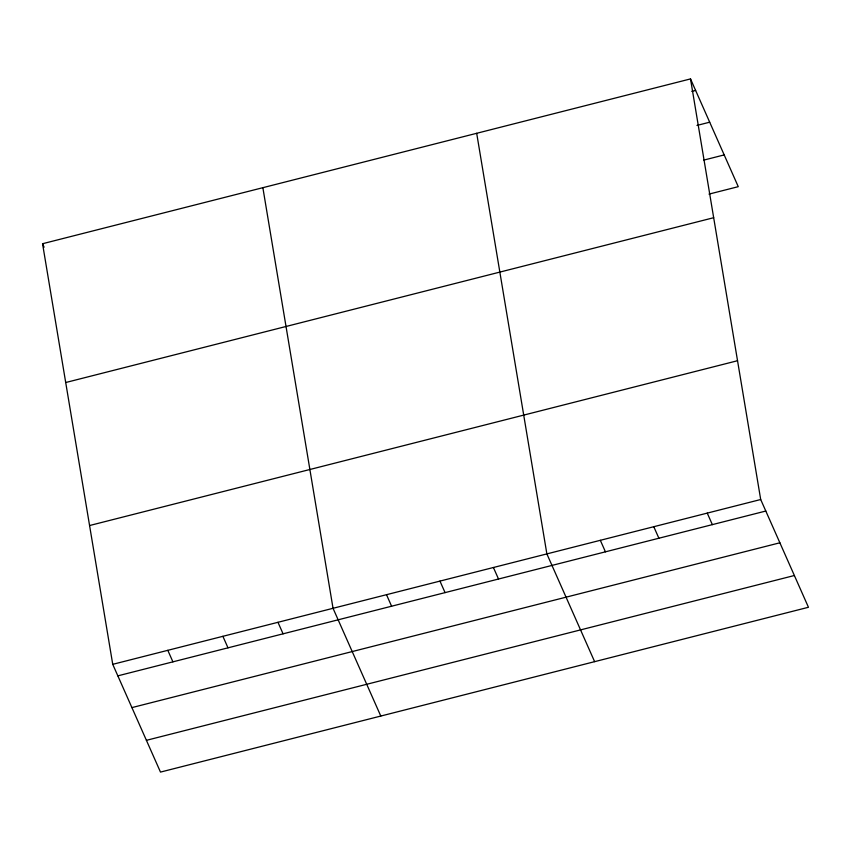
<?xml version="1.0" encoding="UTF-8"?>
<svg xmlns="http://www.w3.org/2000/svg" width="851" height="851" viewBox="0 0 851 851"><rect width="100%" height="100%" fill="white"/><g stroke="black" fill="none" stroke-linecap="round" stroke-linejoin="round"><path stroke-width="1.28" d="M690.512 78.909L760.698 499.516L808.45 607.274L160.488 772.091L112.736 664.333L42.55 243.726L690.512 78.909L738.264 186.667L708.989 194.113M691.799 91.397L695.618 90.429M696.969 125.427L709.691 122.193M703.83 160.094L724.19 154.914M65.708 382.524L713.681 217.707M89.568 525.535L737.54 360.718M112.736 664.333L760.698 499.516M117.842 675.854L765.804 511.036M131.916 707.606L779.878 542.789M146.415 740.327L794.377 575.51M707.245 513.11L712.351 524.631M653.781 526.705L658.887 538.226M600.327 540.311L605.433 551.82M594.626 661.663L546.874 553.905L476.688 133.299M493.41 567.5L498.516 579.02M439.956 581.095L445.062 592.615M386.503 594.7L391.598 606.22M380.791 716.053L333.039 608.295L262.863 187.688M277.969 622.304L283.075 633.825M222.888 636.314L227.994 647.834M42.55 243.726L44.082 247.184M167.807 650.324L172.913 661.844"/></g></svg>
